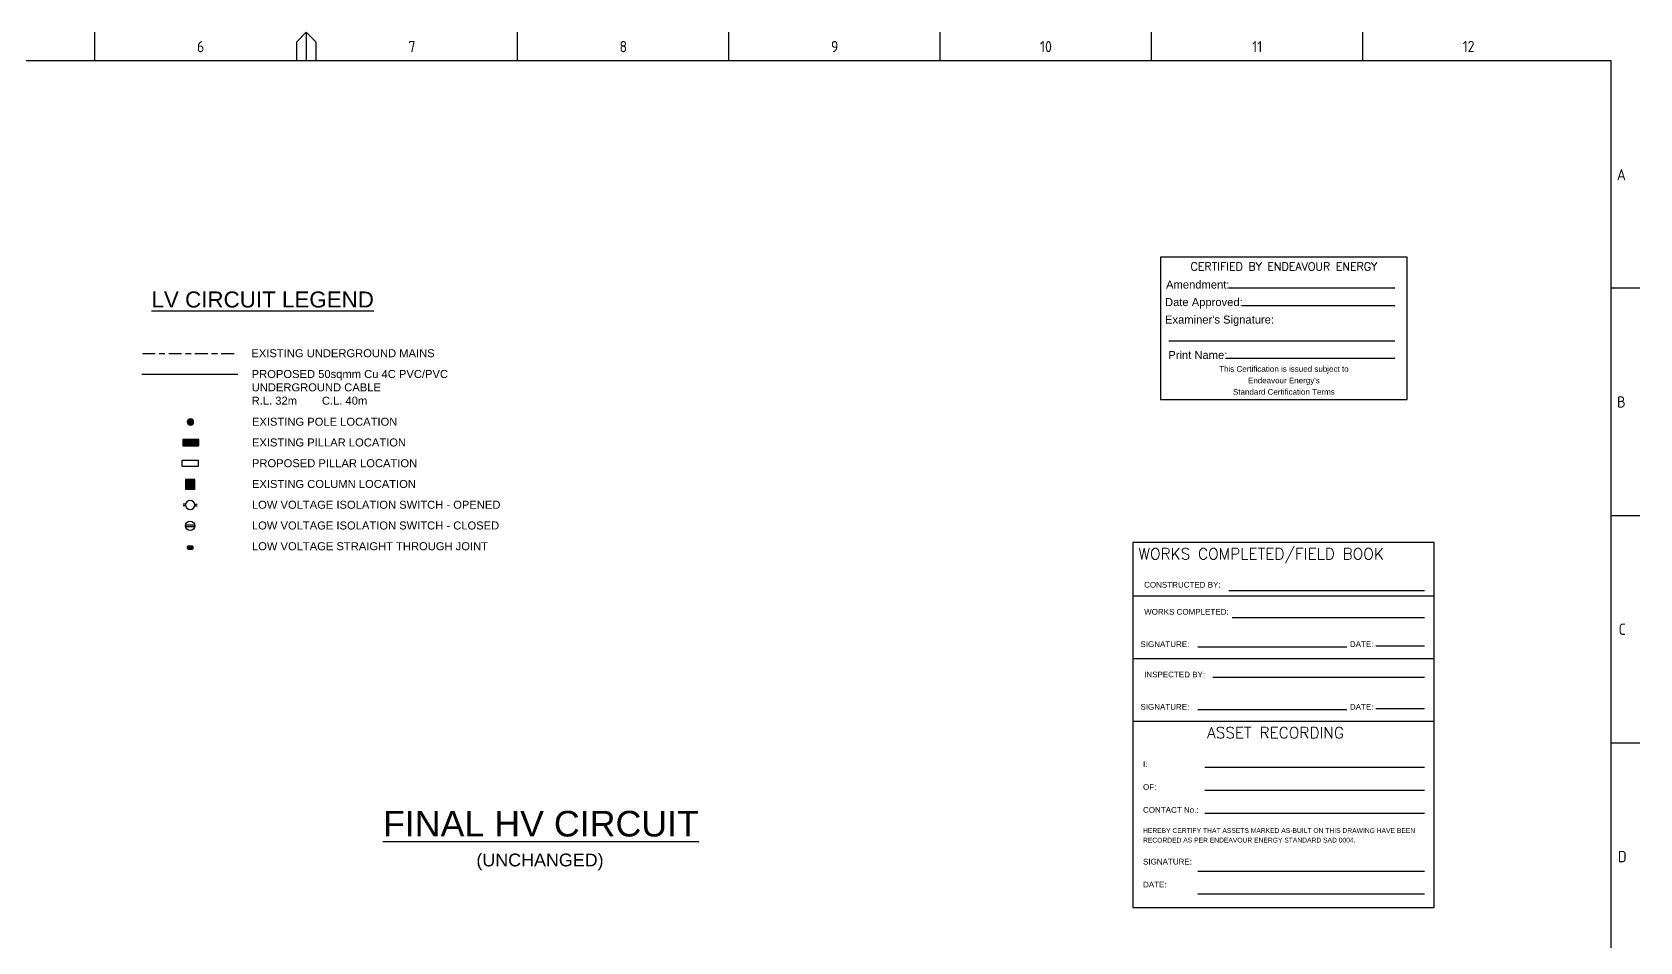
# Paper-space layout 'SHEET 2' of a CAD drawing. Header units: metres, sheet in millimetres. Extents: x -21 to 812, y -3 to 583.
# Drawn here: x 310 to 812, y 299 to 583 of the extents above; entities that cross this region are included whole.
import ezdxf
from ezdxf.enums import TextEntityAlignment as Align

# ---------------------------------------------------------------- set-up
doc = ezdxf.new("R2010")
doc.units = ezdxf.units.M
doc.linetypes.add('Cable Exist UG', pattern=[8.2, 4, -1.2, 1.8, -1.2])
doc.layers.get('0').update_dxf_attribs({"color": 6})
for name, color, linetype in [('_User Miscellaneous1', 7, 'Continuous'), ('Equip_HV_EXT', 7, 'Continuous'), ('Equip_LV_NEW', 2, 'Continuous'), ('Equip_SP_LV_NEW', 2, 'Continuous'), ('Mains_LV_EXT', 7, 'Continuous'), ('Mains_LV_NEW_T84', 2, 'Continuous'), ('Notes', 7, 'Continuous'), ('SupportsUG_SP_EXT', 7, 'Continuous'), ('SupportsUG_SP_LV_EXT', 7, 'Continuous'), ('SupportsUG_SP_LV_NEW', 2, 'Continuous'), ('SupportsUG_SP_LV_SL_EXT', 7, 'Continuous')]:
    doc.layers.add(name, color=color, linetype=linetype)
doc.styles.add('COLUMN_LABEL', font='arial.ttf')
doc.styles.add('Elec', font='romand__.ttf')
doc.styles.add('iecARIAL', font='arial.ttf', dxfattribs={"height": 2})
doc.styles.add('iecISOCP', font='isocp.shx')
doc.styles.add('POLE_LABEL', font='arial.ttf')
doc.styles.get("Standard").update_dxf_attribs({"font": 'arial.ttf'})
doc.linetypes.add('Cable New UG', pattern='A,7,-0.25,["x",Standard,S=2,R=0,X=0.2,Y=-0.8],-2.1', length=9.35)

# ---------------------------------------------------------------- blocks, each defined once
blk = doc.blocks.new('A1_FRAME_TITLE')
at = {"layer": 'Notes', "linetype": 'Continuous'}
for p, q in [((350.5, 573.97), (350.5, 582.97)), ((413.5, 579.97), (416.5, 582.97)), ((416.5, 582.97), (416.5, 573.97)), ((416.5, 582.97), (419.5, 579.97)), ((482.5, 573.97), (482.5, 582.97)), ((548.5, 573.97), (548.5, 582.97)), ((614.5, 573.97), (614.5, 582.97)), ((680.5, 573.97), (680.5, 582.97)), ((746.5, 573.97), (746.5, 582.97)), ((413.5, 573.97), (413.5, 579.97)), ((419.5, 579.97), (419.5, 573.97)), ((824, 5.97), (824, 573.97)), ((832.99, 502.97), (823.99, 502.97)), ((824, 431.97), (832.99, 431.97)), ((823.99, 360.97), (832.99, 360.97))]:
    blk.add_line(p, q, dxfattribs=at)
at = {"layer": 'Notes', "linetype": 'Continuous', "flags": 128}
blk.add_lwpolyline([(824, 573.97), (149.33, 573.97)], dxfattribs=at)
blk.add_attdef('DRAFT_NUM', (31.17, 23.29), '', height=2.5, rotation=90)
at = {"layer": 'Notes', "style": 'iecISOCP'}
for s, p in [('6', (383.5, 576.7)), ('7', (449.5, 576.7)), ('8', (515.5, 576.7)), ('9', (581.5, 576.7)), ('10', (647.5, 576.7)), ('11', (713.5, 576.7)), ('12', (779.5, 576.74))]:
    blk.add_text(s, height=3.5, dxfattribs=at).set_placement(p, align=Align.CENTER)
for s, p in [('A', (827.21, 538.47)), ('B', (827.21, 467.47)), ('C', (827.5, 396.47)), ('D', (827.5, 325.47))]:
    blk.add_text(s, height=3.5, dxfattribs=at).set_placement(p, align=Align.MIDDLE_CENTER)
at = {"layer": 'Notes', "style": 'iecISOCP', "flags": 8}
blk.add_attdef('VERSION_NO', text='', height=2.5, rotation=90, dxfattribs=at).set_placement((302.5, 43.81), align=Align.MIDDLE_CENTER)
at = {"layer": 'Notes', "style": 'iecISOCP'}
for tag, p in [('CAP_NO', (512.82, 43.46)), ('IE_NUM', (512.68, 37.81)), ('REF_No_1', (335.46, 31.95)), ('REF_1', (362.46, 31.95)), ('GEN_WO', (441.93, 31.41)), ('HV_SWITCH', (513.1, 31.81)), ('REF_No_2', (335.46, 25.95)), ('REF_2', (362.46, 25.95)), ('OH_WO', (441.93, 25.46)), ('UBD_REF', (512.68, 25.47)), ('REF_No_3', (335.46, 19.95)), ('REF_3', (362.46, 19.95)), ('UG_WO', (441.93, 19.7)), ('GIS_MAP_No', (512.68, 19.69)), ('REF_No_4', (335.46, 13.95)), ('REF_4', (362.46, 13.95)), ('SUB_WO', (441.93, 13.46)), ('HV_OP_DIAG', (512.96, 13.84)), ('LGA', (512.58, 7.42)), ('ExportID', (9.08, 2.39))]:
    blk.add_attdef(tag, p, '', height=2.5, dxfattribs=at)
for tag, height, p in [('T1', 3.5, (684.21, 39.47)), ('scale', 2.5, (567.59, 33.27)), ('T2', 3.5, (684.21, 34.35)), ('T3', 3.5, (684.21, 28.92)), ('DRAWN', 2.5, (567.59, 25.37)), ('T4', 3.5, (684.21, 23.66)), ('T5', 3.5, (684.21, 18.23)), ('REV', 5, (819.69, 17.1)), ('DATE', 2.5, (567.59, 16.88)), ('T6', 3.5, (684.21, 12.97)), ('CHD', 2.5, (567.59, 8.88)), ('DESIGN', 2.5, (605.25, 9.15))]:
    blk.add_attdef(tag, text='', height=height, dxfattribs=at).set_placement(p, align=Align.CENTER)
blk.add_attdef('NUM', text='', height=7, dxfattribs=at).set_placement((792, 20.12), align=Align.MIDDLE_CENTER)
for tag, p in [('NS', (790.35, 8.12)), ('SHTS', (805.05, 8.12))]:
    blk.add_attdef(tag, text='', height=2.5, dxfattribs=at).set_placement(p, align=Align.MIDDLE)
at = {"layer": 'Notes', "style": 'iecISOCP', "flags": 1}
for tag, p in [('ProjectType', (14.17, -26.8)), ('ProjectNumber', (23.56, -26.82)), ('DrawingNumber', (35.51, -26.8)), ('ProjectDescription', (47.56, -26.83)), ('ExportDate', (60.28, -26.79)), ('ExportUserName', (69.15, -26.8)), ('DesignerCompanyName', (81.48, -26.79)), ('ExportAreaOfInterest', (97.1, -26.81)), ('GIS_SUCCESS', (112, -26.78)), ('CAD_SUCCESS', (121.79, -26.78)), ('DEPOTCODE', (132.11, -26.88)), ('ExportCategories', (140.08, -26.8)), ('Comments', (154.38, -26.88))]:
    blk.add_attdef(tag, p, '', height=1, dxfattribs=at)
blk = doc.blocks.new('POLE_EXT')
blk.add_hatch(color=256).paths.add_polyline_path([(-1, 0, 1), (1, 0, 1)])
blk.add_lwpolyline([(-1, 0, 1), (1, 0, 1)], format="xyb", close=True)
for tag, height, flags, p in [('pNumber', 2.5, 8, (-17.84, 2.07)), ('OWNED_BY', 0.2, 9, (1.35, -0.4)), ('SPECIAL_USE', 0.2, 9, (1.35, -0.8)), ('STATE', 0.2, 9, (1.35, -1)), ('cLV', 0.2, 9, (1.35, -1.4)), ('hDepth', 0.2, 9, (1.35, -1.6)), ('hDia', 0.2, 9, (1.35, -1.8)), ('cHV', 0.2, 9, (1.35, -2)), ('cLinedev', 0.2, 9, (1.35, -3.4)), ('pExisting', 0.2, 9, (1.35, -3.8)), ('pFooting', 0.2, 9, (1.35, -4.4)), ('pNew', 0.2, 9, (1.35, -4.6)), ('pRelocate', 0.2, 9, (1.35, -5)), ('PARENT', 0.2, 9, (1.35, -0.6)), ('USAGE', 0.2, 9, (1.35, -1.2)), ('LBRACKET', 0.2, 9, (1.35, -2.2)), ('LExisting', 0.2, 9, (1.35, -2.4)), ('LANTNUMBER', 0.2, 9, (1.35, -2.6)), ('LOther', 0.2, 9, (1.35, -2.8)), ('LRemove', 0.2, 9, (1.35, -3)), ('LEGEND', 0.2, 9, (1.35, -3.2)), ('LOCATION', 0.2, 9, (1.35, -3.6)), ('PFNUMBER', 0.2, 9, (1.35, -4)), ('NEWPFNUMBER', 0.2, 9, (1.35, -4.2)), ('pRemove', 0.2, 9, (1.35, -5.2)), ('pReplace', 0.2, 9, (1.35, -5.4)), ('pStay', 0.2, 9, (1.35, -5.6)), ('pType', 0.2, 9, (1.35, -5.8)), ('cspan', 0.2, 9, (1.35, -6)), ('STREETNAME', 0.2, 9, (1.35, -6.2)), ('SUBURB', 0.2, 9, (1.35, -6.4)), ('OPERATED_BY', 0.2, 9, (1.36, -7.01)), ('NOTES', 0.2, 9, (1.35, -6.6)), ('MAINTAINED_BY', 0.2, 9, (1.36, -6.81))]:
    blk.add_attdef(tag, text='', height=height, dxfattribs=dict(flags=flags)).set_placement(p, align=Align.MIDDLE_LEFT)
at = {"style": 'POLE_LABEL'}
for tag, height, flags, p in [('STRUCTURE_PLANT_NUMBER', 0.2, 9, (1.35, 0.03)), ('ASSET_NUM', 2.5, 8, (2, 2)), ('STREET_CODE', 0.2, 9, (1.35, -0.2))]:
    blk.add_attdef(tag, text='', height=height, dxfattribs=dict(at, flags=flags)).set_placement(p, align=Align.MIDDLE_LEFT)
at = {"flags": 1}
blk.add_attdef('Z', (1.35, -7.33), '', height=0.2, dxfattribs=at)
blk = doc.blocks.new('LV_OH_LINKS_OPEN_NEW')
for p, q in [((-0.25, 7.45), (-0.25, 8.2)), ((0.25, 7.45), (0.25, 8.2)), ((-0.25, 4.5), (-0.25, 3.76)), ((0.25, 4.5), (0.25, 3.76))]:
    blk.add_line(p, q)
blk.add_lwpolyline([(0, 4.48, 1), (0, 7.47, 1)], format="xyb", close=True)
for tag, flags, p in [('ACTUAL_STATUS', 9, (1.5, 0)), ('CONSTRUCTED_VOLTAGE', 9, (1.5, -0.2)), ('OPERATING_VOLTAGE', 9, (1.5, -0.6)), ('ORIENTATION', 9, (1.5, -0.8)), ('OWNED_BY', 9, (1.5, -1)), ('OPERATED_BY', 9, (1.5, -1.2)), ('STATE', 9, (1.5, -1.6)), ('SWITCH_TYPE', 9, (1.5, -1.8)), ('Z', 1, (1.5, -2.4)), ('NO_PHASES', 9, (1.5, -0.4)), ('MAINTAINED_BY', 9, (1.5, -1.4)), ('USAGE', 9, (1.5, -2)), ('NOTES', 9, (1.5, -2.2))]:
    blk.add_attdef(tag, text='', height=0.2, dxfattribs=dict(flags=flags)).set_placement(p, align=Align.MIDDLE_LEFT)
blk = doc.blocks.new('HV_STJ_EXT')
h = blk.add_hatch(color=256)
edge = h.paths.add_edge_path()
edge.add_ellipse((-0.59, 0.13), major_axis=(0.226, 0.226), ratio=1, start_angle=45, end_angle=135)
edge.add_line((-0.91, 0.13), (-0.91, -0.13))
edge.add_ellipse((-0.59, -0.13), major_axis=(0.226, 0.226), ratio=1, start_angle=135, end_angle=225)
edge.add_line((-0.59, -0.45), (0.59, -0.45))
edge.add_ellipse((0.59, -0.13), major_axis=(-0.226, 0.226), ratio=1, start_angle=135, end_angle=225)
edge.add_line((0.91, -0.13), (0.91, 0.13))
edge.add_ellipse((0.59, 0.13), major_axis=(-0.226, 0.226), ratio=1, start_angle=225, end_angle=315)
edge.add_line((0.59, 0.45), (-0.59, 0.45))
blk.add_lwpolyline([(-0.91, 0.13), (-0.91, -0.13, 0.414214), (-0.59, -0.45), (0.59, -0.45, 0.414214), (0.91, -0.13), (0.91, 0.13, 0.414214), (0.59, 0.45), (-0.59, 0.45, 0.414214)], format="xyb", close=True)
for tag, flags, p in [('ORIENTATION', 9, (1.5, 0)), ('Z', 1, (1.5, -0.8)), ('USAGE', 9, (1.5, -0.2)), ('LEGEND', 9, (1.5, -0.4)), ('NOTES', 9, (1.5, -0.6))]:
    blk.add_attdef(tag, text='', height=0.2, dxfattribs=dict(flags=flags)).set_placement(p, align=Align.MIDDLE_LEFT)
blk = doc.blocks.new('*U41')
for tag, flags, p in [('ACTUAL_STATUS', 9, (1.5, 0)), ('CONSTRUCTED_VOLTAGE', 9, (1.5, -0.2)), ('OPERATING_VOLTAGE', 9, (1.5, -0.6)), ('ORIENTATION', 9, (1.5, -0.8)), ('STATE', 9, (1.5, -1)), ('SWITCH_TYPE', 9, (1.5, -1.2)), ('OWNED_BY', 9, (1.5, -1.8)), ('OPERATED_BY', 9, (1.5, -2)), ('TYPE', 9, (1.5, -2.6)), ('Z', 1, (1.5, -2.8)), ('NO_PHASES', 9, (1.5, -0.4)), ('USAGE', 9, (1.5, -1.4)), ('NOTES', 9, (1.5, -1.6)), ('MAINTAINED_BY', 9, (1.5, -2.2)), ('NUMBER_OF_PHASES', 9, (1.5, -2.4))]:
    blk.add_attdef(tag, text='', height=0.2, dxfattribs=dict(flags=flags)).set_placement(p, align=Align.MIDDLE_LEFT)
blk.add_wipeout([(-1.06, 6.46), (-1.18, 6.32), (-1.29, 6.16), (-1.37, 5.99), (-1.43, 5.82), (-1.48, 5.63), (-1.49, 5.45), (-1.49, 5.26), (-1.46, 5.07), (-1.41, 4.89), (-1.33, 4.72), (-1.24, 4.56), (-1.12, 4.41), (-0.99, 4.28), (-0.84, 4.16), (-0.68, 4.07), (-0.51, 3.99), (-0.33, 3.94), (-0.14, 3.91), (0.05, 3.91), (0.23, 3.92), (0.42, 3.97), (0.59, 4.03), (0.76, 4.11), (0.92, 4.22), (1.06, 4.34), (1.18, 4.48), (1.29, 4.64), (1.37, 4.81), (1.43, 4.98), (1.48, 5.17), (1.49, 5.35), (1.49, 5.54), (1.46, 5.73), (1.41, 5.91), (1.33, 6.08), (1.24, 6.24), (1.12, 6.39), (0.99, 6.52), (0.84, 6.64), (0.68, 6.73), (0.51, 6.81), (0.33, 6.86), (0.14, 6.89), (-0.05, 6.89), (-0.23, 6.88), (-0.42, 6.83), (-0.59, 6.77), (-0.76, 6.69), (-0.92, 6.58)])
for p, q in [((-0.25, 3.92), (-0.25, 6.88)), ((0.25, 3.92), (0.25, 6.88))]:
    blk.add_line(p, q)
blk.add_circle((0, 5.4), 1.5)
blk = doc.blocks.new('PILLAR_EXT')
blk.add_hatch(color=256).paths.add_polyline_path([(-2.475, 0.99), (-2.475, -0.99), (2.475, -0.99), (2.475, 0.99)])
blk.add_lwpolyline([(-2.475, -0.99), (2.475, -0.99), (2.475, 0.99), (-2.475, 0.99)], close=True)
at = {"style": 'iecARIAL', "flags": 8}
blk.add_attdef('ASSET_NUM', (1.5, 3.5), '', height=2.5, dxfattribs=at)
for tag, p, flags in [('OWNED_BY', (0, -0.2), 9), ('STATE', (0, -0.4), 9), ('SUPPORT_TYPE', (0, -0.6), 9), ('STREETNAME', (0, -1.8), 9), ('SUBURB', (0, -2), 1), ('USAGE', (0, -0.8), 9), ('LEGEND', (0, -1), 9), ('LOCATION', (0, -1.2), 9), ('NOTES', (0, -1.4), 9), ('PARENT', (0, -1.6), 9)]:
    blk.add_attdef(tag, p, '', height=0.2, dxfattribs=dict(flags=flags))
blk = doc.blocks.new('COLUMN_EXT')
blk.add_hatch(color=256).paths.add_polyline_path([(-1.49, 1.48), (-1.49, -1.49), (1.48, -1.49), (1.48, 1.48)])
blk.add_lwpolyline([(-1.49, -1.49), (1.48, -1.49), (1.48, 1.48), (-1.49, 1.48)], close=True)
for tag, height, style, flags, p in [('STRUCTURE_PLANT_NUMBER', 0.2, 'POLE_LABEL', 9, (1.81, 0.03)), ('ASSET_NUM', 2.5, 'COLUMN_LABEL', 8, (2, 2)), ('STREET_CODE', 0.2, 'COLUMN_LABEL', 9, (1.81, -0.2))]:
    blk.add_attdef(tag, text='', height=height, dxfattribs=dict(style=style, flags=flags)).set_placement(p, align=Align.MIDDLE_LEFT)
at = {"flags": 1}
blk.add_attdef('Z', (1.81, -2.35), '', height=0.2, dxfattribs=at)
at = {"flags": 9}
for tag, p in [('COLUMN_TYPE', (1.81, -0.4)), ('OWNED_BY', (1.81, -0.6)), ('STATE', (1.81, -0.8)), ('USAGE', (1.81, -1)), ('STREETNAME', (1.81, -1.6)), ('SUBURB', (1.81, -1.8)), ('LEGEND', (1.81, -1.2)), ('LOCATION', (1.81, -1.4)), ('NOTES', (1.81, -2))]:
    blk.add_attdef(tag, text='', height=0.2, dxfattribs=at).set_placement(p, align=Align.MIDDLE_LEFT)
blk = doc.blocks.new('SPILLAR_NEW')
blk.add_wipeout([(-2.47, 0.99), (2.47, 0.99), (2.47, -0.99), (-2.47, -0.99)])
at = {"lineweight": -3}
blk.add_lwpolyline([(-2.47, 0.99), (2.47, 0.99), (2.47, -0.99), (-2.47, -0.99)], close=True, dxfattribs=at)
for tag, height, flags, p in [('STREET_CODE', 0.2, 9, (1.5, 0)), ('ASSET_NUM', 2.5, 8, (2, 2)), ('OWNED_BY', 0.2, 9, (1.5, -0.2)), ('OPERATED_BY', 0.2, 9, (1.5, -0.4)), ('STATE', 0.2, 9, (1.5, -0.8)), ('SUPPORT_TYPE', 0.2, 9, (1.5, -1)), ('SUFFIX', 0.2, 9, (1.5, -1.6)), ('SUBURB', 0.2, 9, (1.5, -1.8)), ('STREETNAME', 0.2, 9, (1.5, -2)), ('Z', 0.2, 1, (1.5, -2.6)), ('MAINTAINED_BY', 0.2, 9, (1.5, -0.6)), ('USAGE', 0.2, 9, (1.5, -1.2)), ('PARENT', 0.2, 9, (1.5, -1.4)), ('LOCATION', 0.2, 9, (1.5, -2.2)), ('NOTES', 0.2, 9, (1.5, -2.4))]:
    blk.add_attdef(tag, text='', height=height, dxfattribs=dict(flags=flags)).set_placement(p, align=Align.MIDDLE_LEFT)
blk = doc.blocks.new('NOTE_WORKS-COMPLETED')
at = {"lineweight": -3}
for p, q in [((94.11, 97.2), (0, 97.2)), ((94.11, 77.62), (0, 77.62)), ((93.87, 58.03), (0, 58.03))]:
    blk.add_line(p, q, dxfattribs=at)
at = {"color": 7, "linetype": 'Continuous', "lineweight": -3}
for p, q in [((30, 99), (91.13, 99)), ((31, 90.55), (91.13, 90.55)), ((20.3, 81.37), (66.83, 81.37)), ((75.92, 81.71), (91.13, 81.71)), ((25, 71.88), (91.13, 71.88)), ((20.3, 61.78), (66.83, 61.78)), ((75.92, 62.13), (91.13, 62.13)), ((22.5, 43.79), (91.13, 43.79)), ((22.5, 36.59), (91.13, 36.59)), ((22.5, 29.42), (91.13, 29.42)), ((20.3, 11.37), (91.13, 11.37)), ((20.3, 4.28), (91.13, 4.28))]:
    blk.add_line(p, q, dxfattribs=at)
at = {"lineweight": -3}
blk.add_lwpolyline([(0, 0), (94.11, 0), (94.11, 113.95), (0, 113.95)], close=True, dxfattribs=at)
at = {"color": 7, "lineweight": -3, "style": 'Elec'}
blk.add_text('WORKS COMPLETED/FIELD BOOK', height=3.5, dxfattribs=at).set_placement((1.75, 110.45), align=Align.MIDDLE_LEFT)
at = {"color": 7, "lineweight": -3}
for s, p in [('CONSTRUCTED BY:', (3.51, 100.79)), ('WORKS COMPLETED:', (3.52, 92.34)), ('INSPECTED BY:', (3.52, 72.76))]:
    blk.add_text(s, height=1.79, dxfattribs=at).set_placement(p, align=Align.MIDDLE_LEFT)
for s, p in [('SIGNATURE:', (10, 82.23)), ('DATE:', (71.45, 82.23)), ('SIGNATURE:', (10, 62.65)), ('DATE:', (71.45, 62.65))]:
    blk.add_text(s, height=1.79, dxfattribs=at).set_placement(p, align=Align.MIDDLE_CENTER)
at = {"color": 7, "lineweight": -3, "style": 'Elec'}
blk.add_text('ASSET RECORDING', height=3.5, dxfattribs=at).set_placement((23.19, 56.32), align=Align.TOP_LEFT)
at = {"color": 7, "lineweight": -3, "insert": (3.17, 45.68), "char_height": 1.79, "width": 89.6105, "attachment_point": 1, "line_spacing_factor": 1.2}
blk.add_mtext('I:\\P\\POF:\\P\\PCONTACT No.:\\P{\\H0.83799x;\\PHEREBY CERTIFY THAT ASSETS MARKED AS-BUILT ON THIS DRAWING HAVE BEEN\\PRECORDED AS PER ENDEAVOUR ENERGY STANDARD SAD 0004.}\\P\\PSIGNATURE:\\P\\PDATE:', dxfattribs=at)
at = {"color": 7, "lineweight": -3}
for tag, p in [('CONSTRUCTEDBY', (32.92, 99.87)), ('WORKSCOMPLETED', (32.93, 91.44)), ('SIGNATURE', (23.86, 81.87)), ('DATE', (77.31, 82.21)), ('INSPECTEDBY', (25.68, 72.38)), ('SIGNATURE', (24.59, 62.28)), ('DATE', (77.75, 62.63)), ('ASSETRECORD', (28.77, 44.53)), ('ASSETRECORDOF', (28.5, 37.33)), ('CONTACTNO', (28.5, 30.15)), ('SIGNATURE', (31.79, 12.95)), ('DATE', (32, 5.02))]:
    blk.add_attdef(tag, p, '', height=1.79, dxfattribs=at)
blk = doc.blocks.new('NOTE_CERTIFIED-BY-IE')
at = {"color": 7, "linetype": 'Continuous', "lineweight": -3}
for p, q in [((21.25, 34.9), (73.15, 34.9)), ((25.46, 29.41), (73.15, 29.41)), ((2.51, 18.32), (73.15, 18.32)), ((20.45, 12.96), (73.15, 12.96))]:
    blk.add_line(p, q, dxfattribs=at)
blk.add_lwpolyline([(0, 0), (76.98, 0), (76.98, 44.52), (0, 44.52)], close=True)
at = {"color": 7, "lineweight": -3, "style": 'Elec'}
blk.add_text('CERTIFIED BY ENDEAVOUR ENERGY', height=2.52, dxfattribs=at).set_placement((38.51, 41.58), align=Align.MIDDLE_CENTER)
at = {"color": 7, "lineweight": -3}
for s, p in [('Amendment:', (1.7, 35.94)), ('Date Approved:', (1.37, 30.47)), ("Examiner's Signature:", (1.37, 25.01))]:
    blk.add_text(s, height=2.5, dxfattribs=at).set_placement(p, align=Align.MIDDLE_LEFT)
blk.add_text('Print Name:', height=2.5, dxfattribs=at).set_placement((2.4, 11.95), align=Align.BOTTOM_LEFT)
at = {"color": 7, "lineweight": -3, "insert": (38.49, 5.99), "char_height": 1.79, "attachment_point": 5, "line_spacing_factor": 1.2}
blk.add_mtext("This Certification is issued subject to \\PEndeavour Energy's \\PStandard Certification Terms", dxfattribs=at)
at = {"color": 7, "lineweight": -3, "flags": 4}
for tag, p in [('AMENDMENT', (21.25, 34.9)), ('DATE_APPROVED', (25.46, 29.41)), ('PRINT_NAME', (20.45, 12.96))]:
    blk.add_attdef(tag, p, '', height=2.5, dxfattribs=at)

psp = doc.layouts.new('SHEET 2')

# ---------------------------------------------------------------- linework, layer by layer
at = {"layer": 'Mains_LV_EXT', "linetype": 'Cable Exist UG'}
psp.add_line((344.78, 482.6), (374.26, 482.59), dxfattribs=at)
at = {"layer": 'Mains_LV_NEW_T84', "color": 7, "linetype": 'Cable New UG', "ltscale": 0.75, "flags": 128}
psp.add_lwpolyline([(344.62, 476.11), (374.59, 476.11)], dxfattribs=at)

# ---------------------------------------------------------------- block references
at = {"layer": '_User Miscellaneous1'}
psp.add_blockref('POLE_EXT', (359.77, 461.21), dxfattribs=at)
at = {"layer": 'Equip_HV_EXT'}
psp.add_blockref('HV_STJ_EXT', (359.69, 421.98), dxfattribs=at)
at = {"layer": 'Equip_SP_LV_NEW', "xscale": 0.9644047528359765, "yscale": 0.9644047528359765, "zscale": 0.9644047528359765, "rotation": 90.0000000000002}
psp.add_blockref('LV_OH_LINKS_OPEN_NEW', (365.45, 435.28), dxfattribs=at)
at = {"layer": 'Notes'}
for name, p in [('NOTE_CERTIFIED-BY-IE', (662.77, 468.19)), ('NOTE_WORKS-COMPLETED', (654.1, 309.58))]:
    psp.add_blockref(name, p, dxfattribs=at)
at = {"layer": 'SupportsUG_SP_EXT'}
psp.add_blockref('A1_FRAME_TITLE', (-20.55, 0), dxfattribs=at)
at = {"layer": 'SupportsUG_SP_LV_EXT'}
psp.add_blockref('PILLAR_EXT', (359.86, 454.73), dxfattribs=at)
at = {"layer": 'SupportsUG_SP_LV_SL_EXT'}
psp.add_blockref('COLUMN_EXT', (359.69, 441.76), dxfattribs=at)

# ---------------------------------------------------------------- texts
at = {"layer": 'Notes', "lineweight": -3, "ltscale": 0.5, "attachment_point": 1}
for s, insert, char_height, width in [('{\\LLV CIRCUIT LEGEND}', (347.6, 501.97), 5, 71.526), ('EXISTING UNDERGROUND MAINS', (378.8, 483.93), 2.5, 56.8088), ('PROPOSED 50sqmm Cu 4C PVC/PVC UNDERGROUND CABLE\\PR.L. 32m        C.L. 40m', (378.89, 477.45), 2.5, 72.9503), ('EXISTING POLE LOCATION', (378.97, 462.54), 2.5, 45.1512), ('EXISTING PILLAR LOCATION', (378.97, 456.06), 2.5, 47.8695), ('PROPOSED PILLAR LOCATION', (378.97, 449.58), 2.5, 51.3637), ('EXISTING COLUMN LOCATION', (378.97, 443.1), 2.5, 50.9464), ('LOW VOLTAGE ISOLATION SWITCH - OPENED', (378.97, 436.61), 2.5, 77.5549), ('LOW VOLTAGE ISOLATION SWITCH - CLOSED', (378.97, 430.13), 2.5, 77.5549)]:
    psp.add_mtext(s, dxfattribs=dict(at, insert=insert, char_height=char_height, width=width))
at = {"layer": 'Notes', "color": 7, "linetype": 'Continuous', "insert": (378.97, 423.65), "char_height": 2.5, "attachment_point": 1}
psp.add_mtext_dynamic_manual_height_columns('LOW VOLTAGE STRAIGHT THROUGH JOINT', width=74.2313, gutter_width=4, heights=[0], dxfattribs=at)
at = {"layer": 'Notes', "lineweight": -3, "ltscale": 0.5, "insert": (396.93, 339.74), "char_height": 8, "attachment_point": 1}
psp.add_mtext_dynamic_manual_height_columns('\\pi22.944;{\\LFINAL HV CIRCUIT}\\P\\pi52.14;{\\H0.5x;(UNCHANGED)}', width=143.4758, gutter_width=4, heights=[0], dxfattribs=at)

# ---------------------------------------------------------------- next in the draw order: block references
at = {"layer": 'Equip_LV_NEW', "xscale": 0.9656052573896345, "yscale": 0.9656052573896345, "zscale": 0.9656052573896345, "rotation": 270}
psp.add_blockref('*U41', (354.47, 428.8), dxfattribs=at)
at = {"layer": 'SupportsUG_SP_LV_NEW'}
psp.add_blockref('SPILLAR_NEW', (359.69, 448.25), dxfattribs=at)

doc.saveas('drawing.dxf')
